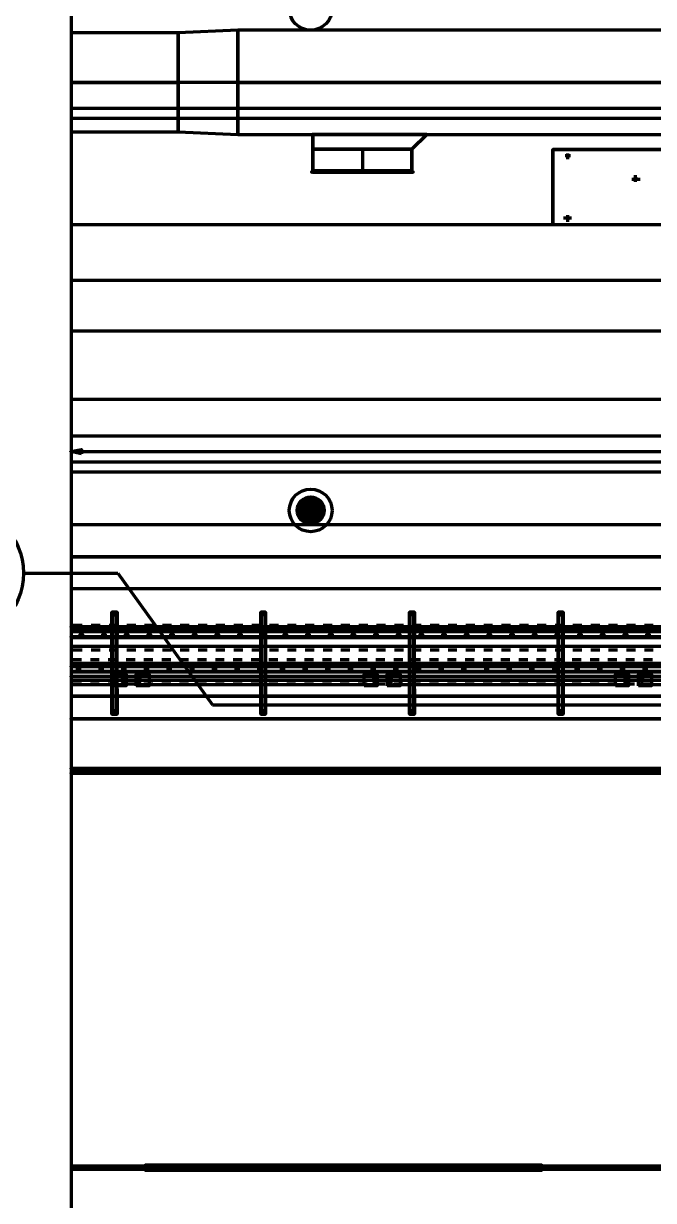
# Model space of a CAD drawing. Extents: x 0 to 1153, y 0 to 816.
# Drawn here: x 110.9 to 152, y 452.3 to 529.1 of the extents above; entities that cross this region are included whole.
import ezdxf

# ---------------------------------------------------------------- set-up
doc = ezdxf.new("R2010")
doc.units = 0
doc.header["$MEASUREMENT"] = 0
for name, color, linetype in [('Arch', 7, 'Continuous'), ('Electrical', 7, 'Continuous'), ('EQUIPMENTS', 7, 'Continuous'), ('Hatch', 7, 'Continuous'), ('HVAC', 7, 'Continuous'), ('PIPE', 7, 'Continuous')]:
    doc.layers.add(name, color=color, linetype=linetype)

msp = doc.modelspace()

# ---------------------------------------------------------------- hatches: boundary and pattern name
at = {"layer": 'Hatch', "linetype": 'Continuous', "lineweight": 211}
msp.add_hatch(color=251, dxfattribs=at).paths.add_polyline_path([(114.66, 501.258), (114.66, 501.142), (113.961, 501.142)], flags=0)
at = {"layer": 'Hatch', "linetype": 'Continuous', "lineweight": 0}
for points in [[(113.961, 501.142), (113.961, 501.11), (114.66, 500.994), (114.66, 501.11)], [(113.961, 501.142), (114.66, 501.142), (114.66, 501.11)]]:
    msp.add_hatch(color=251, dxfattribs=at).paths.add_polyline_path(points, flags=0)

# ---------------------------------------------------------------- linework, layer by layer
at = {"layer": 'Arch', "color": 11, "linetype": 'Continuous', "lineweight": 211}
for p, q in [((116.925, 454.3), (116.734, 454.501)), ((121.042, 454.3), (120.851, 454.501)), ((125.158, 454.3), (124.968, 454.501)), ((133.392, 454.3), (133.191, 454.501)), ((137.509, 454.3), (137.308, 454.501)), ((141.626, 454.3), (141.425, 454.501)), ((145.732, 454.3), (145.542, 454.501)), ((149.849, 454.3), (149.659, 454.501))]:
    msp.add_line(p, q, dxfattribs=at)
at = {"layer": 'Arch', "color": 1, "linetype": 'Continuous', "lineweight": 211}
msp.add_lwpolyline([(917.109, 363.94), (917.109, 714.269), (113.972, 714.269), (113.972, 363.94)], close=True, dxfattribs=at)
at = {"layer": 'Arch', "color": 11, "linetype": 'Continuous', "lineweight": 211}
for points in [[(113.961, 576.972), (487.701, 576.972), (487.701, 638.81), (487.892, 638.81), (683.154, 638.81), (683.154, 638.609), (683.154, 383.254), (870.49, 383.254), (870.49, 383.053), (683.154, 383.053), (682.964, 383.064), (487.892, 383.064), (487.701, 383.064), (487.701, 454.3), (113.961, 454.3)], [(113.961, 576.781), (487.701, 576.781), (487.701, 454.501), (113.961, 454.501)], [(110.871, 493.194), (117.03, 493.194), (123.19, 484.6), (917.988, 484.6)], [(113.961, 485.182), (496.327, 485.182), (113.961, 485.182)], [(123.814, 454.311), (123.814, 454.544), (123.814, 454.311), (119.126, 454.311), (119.126, 454.258), (144.346, 454.258), (144.346, 454.544), (144.346, 454.268), (139.658, 454.311), (139.658, 454.544), (139.658, 454.311), (139.658, 454.544), (139.658, 454.311), (144.346, 454.268), (144.346, 454.544), (144.346, 454.268), (144.346, 454.544), (144.346, 454.268), (139.658, 454.311), (139.658, 454.544), (139.658, 454.311), (139.658, 454.544), (139.658, 454.311), (144.346, 454.268), (144.346, 454.544), (144.346, 454.268), (144.346, 454.544), (144.346, 454.268), (139.658, 454.311), (139.658, 454.544), (139.658, 454.311), (139.658, 454.544), (139.658, 454.311), (144.346, 454.268), (144.346, 454.544), (144.346, 454.268), (144.346, 454.544), (144.346, 454.268), (139.658, 454.311), (139.658, 454.544), (139.658, 454.311), (139.658, 454.544), (139.658, 454.311), (144.346, 454.268), (144.346, 454.544), (144.346, 454.268), (144.346, 454.544), (144.346, 454.268), (139.658, 454.311), (139.658, 454.544), (139.658, 454.311), (139.658, 454.544), (139.658, 454.311), (144.346, 454.268), (144.346, 454.544), (144.346, 454.268), (144.346, 454.544), (144.346, 454.268), (139.658, 454.311), (139.658, 454.544), (139.658, 454.311), (139.658, 454.544), (139.658, 454.311), (144.346, 454.268), (144.346, 454.544), (144.346, 454.268), (144.346, 454.544), (144.346, 454.268), (139.658, 454.311), (139.658, 454.544), (139.658, 454.311), (139.658, 454.544), (139.658, 454.311), (144.346, 454.268), (144.346, 454.544), (144.346, 454.268), (144.346, 454.544), (144.346, 454.268), (139.658, 454.311), (139.658, 454.544), (139.658, 454.311), (139.658, 454.544), (139.658, 454.311), (144.346, 454.268), (144.346, 454.544), (144.346, 454.268), (144.346, 454.544), (144.346, 454.268), (139.658, 454.311), (139.658, 454.544), (139.658, 454.311), (139.658, 454.544), (139.658, 454.311), (144.346, 454.268), (144.346, 454.544), (144.346, 454.268), (144.346, 454.544), (144.346, 454.268), (139.658, 454.311), (139.658, 454.544), (139.658, 454.311), (139.658, 454.544), (139.658, 454.311), (144.346, 454.268), (144.346, 454.544), (144.346, 454.268), (144.346, 454.544), (144.346, 454.268), (139.658, 454.311), (139.658, 454.544), (139.658, 454.311), (139.658, 454.544), (139.658, 454.311), (144.346, 454.268), (144.346, 454.544), (144.346, 454.268), (144.346, 454.544), (144.346, 454.268), (139.658, 454.311), (139.658, 454.544), (139.658, 454.311), (139.658, 454.544), (139.658, 454.311), (144.346, 454.268), (144.346, 454.544), (144.346, 454.268), (144.346, 454.544), (144.346, 454.268), (139.658, 454.311), (139.658, 454.544), (139.658, 454.311), (139.658, 454.544), (139.658, 454.311), (144.346, 454.268), (144.346, 454.544), (144.346, 454.268), (144.346, 454.544), (144.346, 454.268), (139.658, 454.311), (139.658, 454.544), (139.658, 454.311), (139.658, 454.544), (139.658, 454.311), (144.346, 454.268), (144.346, 454.544), (144.346, 454.268), (144.346, 454.544), (144.346, 454.268), (139.658, 454.311), (139.658, 454.544), (139.658, 454.311), (139.658, 454.544), (139.658, 454.311), (144.346, 454.268), (144.346, 454.544), (144.346, 454.268), (144.346, 454.544), (144.346, 454.268), (139.658, 454.311), (139.658, 454.544), (139.658, 454.311), (139.658, 454.544), (139.658, 454.311), (144.346, 454.268), (144.346, 454.544), (144.346, 454.268), (144.346, 454.544), (144.346, 454.268), (139.658, 454.311), (139.658, 454.544), (139.658, 454.311), (139.658, 454.544), (139.658, 454.311), (144.346, 454.268), (144.346, 454.544), (144.346, 454.268), (139.658, 454.268), (144.346, 454.268), (139.658, 454.268), (144.346, 454.268), (139.658, 454.268), (144.346, 454.268), (139.658, 454.268), (144.346, 454.268), (139.658, 454.268), (144.346, 454.268), (139.658, 454.268), (144.346, 454.268), (139.658, 454.268), (144.346, 454.268), (139.658, 454.268), (144.346, 454.268), (139.658, 454.268), (144.346, 454.268), (139.658, 454.268), (144.346, 454.268), (139.658, 454.268), (144.346, 454.268), (139.658, 454.268), (144.346, 454.268), (139.658, 454.268), (144.346, 454.268), (139.658, 454.268), (144.346, 454.268), (139.658, 454.268), (144.346, 454.268), (139.658, 454.268), (144.346, 454.268), (139.658, 454.268), (144.346, 454.268), (144.346, 454.544), (139.658, 454.544), (144.346, 454.544), (139.658, 454.544), (144.346, 454.544), (139.658, 454.544), (144.346, 454.544), (139.658, 454.544), (144.346, 454.544), (139.658, 454.544), (144.346, 454.544), (139.658, 454.544), (144.346, 454.544), (139.658, 454.544), (144.346, 454.544), (139.658, 454.544), (144.346, 454.544), (139.658, 454.544), (144.346, 454.544), (139.658, 454.544), (144.346, 454.544), (139.658, 454.544), (144.346, 454.544), (139.658, 454.544), (144.346, 454.544), (139.658, 454.544), (144.346, 454.544), (139.658, 454.544), (144.346, 454.544), (139.658, 454.544), (144.346, 454.544), (139.658, 454.544), (144.346, 454.544), (139.658, 454.544), (144.346, 454.575), (119.126, 454.544), (119.126, 454.311), (119.126, 454.544), (119.126, 454.311), (123.814, 454.311), (123.814, 454.544), (123.814, 454.311), (123.814, 454.544), (123.814, 454.311), (119.126, 454.311), (119.126, 454.544), (119.126, 454.311), (119.126, 454.544), (119.126, 454.311), (123.814, 454.311), (123.814, 454.544), (123.814, 454.311), (123.814, 454.544), (123.814, 454.311), (119.126, 454.311), (119.126, 454.544), (119.126, 454.311), (119.126, 454.544), (119.126, 454.311), (123.814, 454.311), (123.814, 454.544), (123.814, 454.311), (123.814, 454.544), (123.814, 454.311), (119.126, 454.311), (119.126, 454.544), (119.126, 454.311), (119.126, 454.544), (119.126, 454.311), (123.814, 454.311), (123.814, 454.544), (123.814, 454.311), (123.814, 454.544), (123.814, 454.311), (119.126, 454.311), (119.126, 454.544), (119.126, 454.311), (119.126, 454.544), (119.126, 454.311), (123.814, 454.311), (123.814, 454.544), (123.814, 454.311), (123.814, 454.544), (123.814, 454.311), (119.126, 454.311), (119.126, 454.544), (119.126, 454.311), (119.126, 454.544), (119.126, 454.311), (123.814, 454.311), (123.814, 454.544), (123.814, 454.311), (123.814, 454.544), (123.814, 454.311), (119.126, 454.311), (119.126, 454.544), (119.126, 454.311), (119.126, 454.544), (119.126, 454.311), (123.814, 454.311), (123.814, 454.544), (123.814, 454.311), (123.814, 454.544), (123.814, 454.311), (119.126, 454.311), (119.126, 454.544), (119.126, 454.311), (119.126, 454.544), (119.126, 454.311), (123.814, 454.311), (123.814, 454.544), (123.814, 454.311), (123.814, 454.544), (123.814, 454.311), (119.126, 454.311), (119.126, 454.544), (119.126, 454.311), (119.126, 454.544), (119.126, 454.311), (123.814, 454.311), (123.814, 454.544), (123.814, 454.311), (123.814, 454.544), (123.814, 454.311), (119.126, 454.311), (119.126, 454.544), (119.126, 454.311), (119.126, 454.544), (119.126, 454.311), (123.814, 454.311), (123.814, 454.544), (123.814, 454.311), (123.814, 454.544), (123.814, 454.311), (119.126, 454.311), (119.126, 454.544), (119.126, 454.311), (119.126, 454.544), (119.126, 454.311), (123.814, 454.311), (123.814, 454.544), (123.814, 454.311), (123.814, 454.544), (123.814, 454.311), (119.126, 454.311), (119.126, 454.544), (119.126, 454.311), (119.126, 454.544), (119.126, 454.311), (123.814, 454.311), (123.814, 454.544), (123.814, 454.311), (123.814, 454.544), (123.814, 454.311), (119.126, 454.311), (119.126, 454.544), (119.126, 454.311), (119.126, 454.544), (119.126, 454.311), (123.814, 454.311), (123.814, 454.544), (123.814, 454.311), (123.814, 454.544), (123.814, 454.311), (119.126, 454.311), (119.126, 454.544), (119.126, 454.311), (119.126, 454.544), (119.126, 454.311), (123.814, 454.311), (123.814, 454.544), (123.814, 454.311), (123.814, 454.544), (123.814, 454.311), (119.126, 454.311), (119.126, 454.544), (119.126, 454.311), (119.126, 454.544), (119.126, 454.311), (123.814, 454.311), (123.814, 454.544), (123.814, 454.311), (123.814, 454.544), (123.814, 454.311), (119.126, 454.311), (119.126, 454.544), (119.126, 454.311), (119.126, 454.544), (119.126, 454.311), (123.814, 454.311), (123.814, 454.544), (123.814, 454.311), (123.814, 454.544), (123.814, 454.311), (119.126, 454.311), (119.126, 454.544), (119.126, 454.311), (119.126, 454.544), (119.126, 454.258), (119.126, 454.544), (119.126, 454.311), (123.814, 454.311), (123.814, 454.544), (119.126, 454.544), (123.814, 454.544), (119.126, 454.544), (123.814, 454.544), (119.126, 454.544), (123.814, 454.544), (119.126, 454.544), (123.814, 454.544), (119.126, 454.544), (123.814, 454.544), (119.126, 454.544), (123.814, 454.544), (119.126, 454.544), (123.814, 454.544), (119.126, 454.544), (123.814, 454.544), (119.126, 454.544), (123.814, 454.544), (119.126, 454.544), (123.814, 454.544), (119.126, 454.544), (123.814, 454.544), (119.126, 454.544), (123.814, 454.544), (119.126, 454.544), (123.814, 454.544), (119.126, 454.544), (123.814, 454.544), (119.126, 454.544), (123.814, 454.544), (119.126, 454.544), (123.814, 454.544), (119.126, 454.544), (123.814, 454.544), (123.814, 454.311), (119.126, 454.268), (123.814, 454.311), (119.126, 454.268), (123.814, 454.311), (119.126, 454.268), (123.814, 454.311), (119.126, 454.268), (123.814, 454.311), (119.126, 454.268), (123.814, 454.311), (119.126, 454.268), (123.814, 454.311), (119.126, 454.268), (123.814, 454.311), (119.126, 454.268), (123.814, 454.311), (119.126, 454.268), (123.814, 454.311), (119.126, 454.268), (123.814, 454.311), (119.126, 454.268), (123.814, 454.311), (119.126, 454.268), (123.814, 454.311), (119.126, 454.268), (123.814, 454.311), (119.126, 454.268), (123.814, 454.311), (119.126, 454.268), (123.814, 454.311), (119.126, 454.268), (123.814, 454.311), (119.126, 454.268), (123.814, 454.311), (124.132, 454.258), (124.132, 454.575), (123.814, 454.544), (123.814, 454.258), (123.814, 454.544), (124.132, 454.575), (124.132, 454.258), (123.814, 454.258)], [(129.064, 454.544), (124.132, 454.544), (124.132, 454.29), (124.132, 454.544), (129.064, 454.544), (129.064, 454.29), (124.132, 454.29), (129.064, 454.258), (129.392, 454.258), (129.392, 454.575), (129.064, 454.544), (129.064, 454.258), (129.064, 454.544), (129.392, 454.575), (129.392, 454.258)], [(129.392, 454.311), (134.08, 454.268), (134.08, 454.544), (129.392, 454.544), (129.392, 454.311), (129.392, 454.544), (129.392, 454.311), (134.08, 454.268), (134.08, 454.544), (134.08, 454.268), (134.08, 454.544), (129.392, 454.544), (129.392, 454.311), (134.08, 454.268), (134.08, 454.544), (129.392, 454.544), (129.392, 454.311), (129.392, 454.544), (129.392, 454.311), (134.08, 454.268), (134.08, 454.544), (134.08, 454.268), (134.08, 454.544), (129.392, 454.544), (129.392, 454.311), (134.08, 454.268), (134.08, 454.544), (129.392, 454.544), (129.392, 454.311), (129.392, 454.544), (129.392, 454.311), (134.08, 454.268), (134.08, 454.544), (134.08, 454.268), (134.08, 454.544), (129.392, 454.544), (129.392, 454.311), (134.08, 454.268), (134.08, 454.544), (129.392, 454.544), (129.392, 454.311), (129.392, 454.544), (129.392, 454.311), (134.08, 454.268), (134.08, 454.544), (134.08, 454.268), (134.08, 454.544), (129.392, 454.544), (129.392, 454.311), (134.08, 454.268), (134.08, 454.544), (129.392, 454.544), (129.392, 454.311), (129.392, 454.544), (129.392, 454.311), (134.08, 454.268), (134.08, 454.544), (134.08, 454.268), (134.08, 454.544), (129.392, 454.544), (129.392, 454.311), (134.08, 454.268), (134.08, 454.544), (129.392, 454.544), (129.392, 454.311), (129.392, 454.544), (129.392, 454.311), (134.08, 454.268), (134.08, 454.544), (134.08, 454.268), (134.08, 454.544), (129.392, 454.544), (129.392, 454.311), (134.08, 454.268), (134.08, 454.544), (129.392, 454.544), (129.392, 454.311), (129.392, 454.544), (129.392, 454.311), (134.08, 454.268), (134.08, 454.544), (134.08, 454.268), (134.08, 454.544), (129.392, 454.544), (129.392, 454.311), (134.08, 454.268), (134.08, 454.544), (129.392, 454.544), (129.392, 454.311), (129.392, 454.544), (129.392, 454.311), (134.08, 454.268), (134.08, 454.544), (134.08, 454.268), (134.08, 454.544), (129.392, 454.544), (129.392, 454.311), (134.08, 454.268), (134.08, 454.544), (129.392, 454.544), (129.392, 454.311), (129.392, 454.544), (129.392, 454.311), (134.08, 454.268), (134.08, 454.544), (134.08, 454.268), (134.08, 454.544), (129.392, 454.544), (129.392, 454.311), (134.08, 454.268), (134.08, 454.544), (129.392, 454.544), (129.392, 454.311), (129.392, 454.544), (129.392, 454.311), (134.08, 454.268), (134.08, 454.544), (134.08, 454.268), (134.08, 454.544), (129.392, 454.544), (129.392, 454.311), (134.08, 454.268), (134.08, 454.544), (129.392, 454.544), (129.392, 454.311), (129.392, 454.544), (129.392, 454.311), (134.08, 454.268), (134.08, 454.544), (134.08, 454.268), (134.08, 454.544), (129.392, 454.544), (129.392, 454.311), (134.08, 454.268), (134.08, 454.544), (129.392, 454.544), (129.392, 454.311), (129.392, 454.544), (129.392, 454.311), (134.08, 454.268), (134.08, 454.544), (134.08, 454.268), (134.08, 454.544), (129.392, 454.544), (129.392, 454.311), (134.08, 454.268), (134.08, 454.544), (129.392, 454.544), (129.392, 454.311), (129.392, 454.544), (129.392, 454.311), (134.08, 454.268), (134.08, 454.544), (134.08, 454.268), (134.08, 454.544), (129.392, 454.544), (129.392, 454.311), (134.08, 454.268), (134.08, 454.544), (129.392, 454.544), (129.392, 454.311), (129.392, 454.544), (129.392, 454.311), (134.08, 454.268), (134.08, 454.544), (134.08, 454.268), (134.08, 454.544), (129.392, 454.544), (129.392, 454.311), (134.08, 454.268), (134.08, 454.544), (129.392, 454.544), (129.392, 454.311), (129.392, 454.544), (129.392, 454.311), (134.08, 454.268), (134.08, 454.544), (134.08, 454.268), (134.08, 454.544), (129.392, 454.544), (129.392, 454.311), (134.08, 454.268), (134.08, 454.544), (129.392, 454.544), (129.392, 454.311), (129.392, 454.544), (129.392, 454.311), (134.08, 454.268), (134.08, 454.544), (134.08, 454.268), (134.08, 454.544), (129.392, 454.544), (129.392, 454.311), (134.08, 454.268), (134.08, 454.544), (129.392, 454.544), (129.392, 454.311), (129.392, 454.544), (129.392, 454.311), (134.08, 454.268), (134.08, 454.544), (129.392, 454.544), (129.392, 454.311), (134.08, 454.268), (129.392, 454.311), (134.08, 454.268), (129.392, 454.311), (134.08, 454.268), (129.392, 454.311), (134.08, 454.268), (129.392, 454.311), (134.08, 454.268), (129.392, 454.311), (134.08, 454.268), (129.392, 454.311), (134.08, 454.268), (129.392, 454.311), (134.08, 454.268), (129.392, 454.311), (134.08, 454.268), (129.392, 454.311), (134.08, 454.268), (129.392, 454.311), (134.08, 454.268), (129.392, 454.311), (134.08, 454.268), (129.392, 454.311), (134.08, 454.268), (129.392, 454.311), (134.08, 454.268), (129.392, 454.311), (134.08, 454.268), (129.392, 454.311), (134.08, 454.268), (129.392, 454.311), (134.08, 454.268), (129.392, 454.258), (129.064, 454.29), (129.085, 454.501), (129.275, 454.3)]]:
    msp.add_lwpolyline(points, dxfattribs=at)
msp.add_lwpolyline([(113.961, 485.934), (117.144, 485.934, 0.273629), (117.375, 486.061, 0.273661), (117.375, 486.325, 0.273526), (117.144, 486.453), (113.961, 486.452)], format="xyb", dxfattribs=at)
for points in [[(116.713, 485.838), (116.713, 486.6), (117.57, 486.6), (117.57, 485.838)], [(118.216, 485.838), (118.216, 486.6), (119.062, 486.6), (119.062, 485.838)], [(133.096, 485.838), (133.096, 486.6), (133.943, 486.6), (133.943, 485.838)], [(134.588, 485.838), (134.588, 486.6), (135.445, 486.6), (135.445, 485.838)], [(149.479, 485.838), (149.479, 486.6), (150.326, 486.6), (150.326, 485.838)], [(150.971, 485.838), (150.971, 486.6), (151.828, 486.6), (151.828, 485.838)], [(494.845, 483.701), (494.845, 427.429), (494.845, 483.701), (496.327, 483.701), (113.961, 483.701)], [(144.674, 454.258), (118.798, 454.258), (144.674, 454.258), (144.674, 454.575), (118.798, 454.575), (118.798, 454.258), (118.798, 454.575), (144.674, 454.575)], [(144.346, 454.258), (144.346, 454.575), (119.126, 454.575), (119.126, 454.258)], [(134.398, 454.258), (134.08, 454.258), (134.08, 454.258), (134.08, 454.575), (134.398, 454.575), (134.398, 454.258), (134.398, 454.258), (134.08, 454.258), (134.08, 454.544), (134.08, 454.268), (134.08, 454.268), (134.08, 454.575), (134.398, 454.575), (134.398, 454.29), (139.33, 454.29), (139.33, 454.544), (139.33, 454.29), (134.398, 454.29), (134.398, 454.544), (139.33, 454.575), (139.33, 454.258), (139.658, 454.258), (139.658, 454.258), (139.658, 454.575), (139.658, 454.575), (139.33, 454.575), (139.33, 454.258), (139.658, 454.258), (139.658, 454.575), (139.33, 454.544), (134.398, 454.544)], [(144.674, 454.501), (144.674, 454.3), (118.798, 454.3), (118.798, 454.501)], [(123.814, 454.491), (119.126, 454.491), (123.814, 454.491), (119.126, 454.491), (123.814, 454.491), (119.126, 454.491), (123.814, 454.491), (119.126, 454.491), (123.814, 454.491), (119.126, 454.491), (123.814, 454.491), (119.126, 454.491), (123.814, 454.491), (119.126, 454.491), (123.814, 454.491), (119.126, 454.491), (123.814, 454.491), (119.126, 454.491), (123.814, 454.491), (119.126, 454.491), (123.814, 454.491), (119.126, 454.491), (123.814, 454.491), (119.126, 454.491), (123.814, 454.491), (119.126, 454.491), (123.814, 454.491), (119.126, 454.491), (123.814, 454.491), (119.126, 454.491), (123.814, 454.491), (119.126, 454.491), (123.814, 454.491), (119.126, 454.491)], [(124.301, 454.374), (128.905, 454.374), (124.301, 454.374), (124.301, 454.459), (128.905, 454.459), (128.905, 454.374), (128.905, 454.459), (124.301, 454.459), (124.301, 454.374), (128.905, 454.374), (128.905, 454.374), (124.301, 454.374), (124.301, 454.459), (128.905, 454.459), (128.905, 454.459), (128.905, 454.374), (128.905, 454.459), (124.301, 454.459)], [(124.396, 454.459), (128.81, 454.459), (124.396, 454.459), (124.396, 454.544), (128.81, 454.544), (128.81, 454.459), (128.81, 454.544), (124.396, 454.544)], [(124.396, 454.29), (128.81, 454.29), (124.396, 454.29), (124.396, 454.374), (128.81, 454.374), (128.81, 454.29), (128.81, 454.374), (124.396, 454.374)], [(134.08, 454.491), (129.392, 454.491), (134.08, 454.491), (129.392, 454.491), (134.08, 454.491), (129.392, 454.491), (134.08, 454.491), (129.392, 454.491), (134.08, 454.491), (129.392, 454.491), (134.08, 454.491), (129.392, 454.491), (134.08, 454.491), (129.392, 454.491), (134.08, 454.491), (129.392, 454.491), (134.08, 454.491), (129.392, 454.491), (134.08, 454.491), (129.392, 454.491), (134.08, 454.491), (129.392, 454.491), (134.08, 454.491), (129.392, 454.491), (134.08, 454.491), (129.392, 454.491), (134.08, 454.491), (129.392, 454.491), (134.08, 454.491), (129.392, 454.491), (134.08, 454.491), (129.392, 454.491), (134.08, 454.491), (129.392, 454.491)], [(134.567, 454.374), (139.171, 454.374), (139.171, 454.459), (134.567, 454.459), (134.567, 454.374), (139.171, 454.374), (139.171, 454.459), (134.567, 454.459), (134.567, 454.459), (134.567, 454.374), (134.567, 454.374), (134.567, 454.459), (139.171, 454.459), (139.171, 454.374), (139.171, 454.374), (134.567, 454.374), (134.567, 454.459), (139.171, 454.459), (139.171, 454.374)], [(139.076, 454.544), (134.662, 454.544), (139.076, 454.544), (139.076, 454.459), (134.662, 454.459), (134.662, 454.544), (134.662, 454.459), (139.076, 454.459)], [(134.662, 454.29), (139.076, 454.29), (139.076, 454.374), (134.662, 454.374), (134.662, 454.29), (134.662, 454.374), (139.076, 454.374), (139.076, 454.29)], [(144.346, 454.491), (139.658, 454.491), (144.346, 454.491), (139.658, 454.491), (144.346, 454.491), (139.658, 454.491), (144.346, 454.491), (139.658, 454.491), (144.346, 454.491), (139.658, 454.491), (144.346, 454.491), (139.658, 454.491), (144.346, 454.491), (139.658, 454.491), (144.346, 454.491), (139.658, 454.491), (144.346, 454.491), (139.658, 454.491), (144.346, 454.491), (139.658, 454.491), (144.346, 454.491), (139.658, 454.491), (144.346, 454.491), (139.658, 454.491), (144.346, 454.491), (139.658, 454.491), (144.346, 454.491), (139.658, 454.491), (144.346, 454.491), (139.658, 454.491), (144.346, 454.491), (139.658, 454.491), (144.346, 454.491), (139.658, 454.491)]]:
    msp.add_lwpolyline(points, close=True, dxfattribs=at)
for points in [[(133.758, 486.061, 0.273661), (133.758, 486.325, 0.273512), (133.54, 486.452), (118.653, 486.452, 0.273493), (118.422, 486.325, 0.273545), (118.421, 486.061, 0.273596), (118.65, 485.934), (133.527, 485.933, 0.273616)], [(150.142, 486.061, 0.273602), (150.142, 486.325, 0.273488), (149.923, 486.452), (135.036, 486.452, 0.273494), (134.805, 486.325, 0.273544), (134.804, 486.061, 0.273597), (135.022, 485.934), (149.91, 485.933, 0.273592)], [(166.514, 486.061, 0.273602), (166.513, 486.325, 0.273494), (166.296, 486.452), (151.419, 486.453, 0.273493), (151.187, 486.325, 0.273544), (151.187, 486.061, 0.273596), (151.405, 485.934), (166.282, 485.934, 0.273596)]]:
    msp.add_lwpolyline(points, format="xyb", close=True, dxfattribs=at)
for centre, radius in [((106.505, 493.199), 4.366), ((116.792, 486.532), 0.037), ((117.48, 486.532), 0.037), ((118.285, 486.532), 0.037), ((118.973, 486.532), 0.037), ((133.175, 486.532), 0.037), ((133.863, 486.532), 0.037), ((134.668, 486.532), 0.037), ((135.356, 486.532), 0.037), ((149.558, 486.532), 0.037), ((150.236, 486.532), 0.037), ((151.051, 486.532), 0.037), ((151.739, 486.532), 0.037), ((116.792, 485.918), 0.037), ((117.48, 485.918), 0.037), ((118.285, 485.918), 0.037), ((118.973, 485.918), 0.037), ((133.175, 485.918), 0.037), ((133.863, 485.918), 0.037), ((134.668, 485.918), 0.037), ((135.356, 485.918), 0.037), ((149.558, 485.918), 0.037), ((150.236, 485.918), 0.037), ((151.051, 485.918), 0.037), ((151.739, 485.918), 0.037)]:
    msp.add_circle(centre, radius, dxfattribs=at)
for p in [(123.814, 454.575), (129.392, 454.575), (134.08, 454.575), (139.658, 454.575), (123.814, 454.258), (124.132, 454.258), (124.301, 454.374), (128.905, 454.459), (128.905, 454.374), (129.064, 454.258), (129.392, 454.258), (134.08, 454.258), (134.398, 454.258), (134.567, 454.459), (134.567, 454.374), (139.171, 454.374), (139.33, 454.258), (139.658, 454.258)]:
    msp.add_point(p, dxfattribs=at)
at = {"layer": 'Electrical', "color": 5, "linetype": 'Continuous', "lineweight": 211}
msp.add_line((342.127, 486.78), (113.961, 486.78), dxfattribs=at)
for points in [[(113.961, 487.109), (342.127, 487.109), (342.127, 486.463), (342.127, 487.109), (342.127, 486.463), (113.961, 486.463), (342.127, 486.463), (342.127, 487.109), (113.961, 487.109), (342.127, 487.109)], [(114.374, 486.939), (114.543, 486.939), (114.543, 487.109), (114.374, 487.109), (114.374, 486.939), (114.543, 486.939), (114.543, 487.109), (114.374, 487.109)], [(115.856, 486.939), (116.014, 486.939), (116.014, 487.109), (115.856, 487.109), (115.856, 486.939), (116.014, 486.939), (116.014, 487.109), (115.856, 487.109)], [(117.327, 486.939), (117.496, 486.939), (117.496, 487.109), (117.327, 487.109), (117.327, 486.939), (117.496, 486.939), (117.496, 487.109), (117.327, 487.109)], [(118.808, 486.939), (118.978, 486.939), (118.978, 487.109), (118.808, 487.109), (118.808, 486.939), (118.978, 486.939), (118.978, 487.109), (118.808, 487.109)], [(120.29, 486.939), (120.449, 486.939), (120.449, 487.109), (120.29, 487.109), (120.29, 486.939), (120.449, 486.939), (120.449, 487.109), (120.29, 487.109)], [(121.772, 486.939), (121.931, 486.939), (121.931, 487.109), (121.772, 487.109), (121.772, 486.939), (121.931, 486.939), (121.931, 487.109), (121.772, 487.109)], [(123.243, 486.939), (123.412, 486.939), (123.412, 487.109), (123.243, 487.109), (123.243, 486.939), (123.412, 486.939), (123.412, 487.109), (123.243, 487.109)], [(124.725, 486.939), (124.883, 486.939), (124.883, 487.109), (124.725, 487.109), (124.725, 486.939), (124.883, 486.939), (124.883, 487.109), (124.725, 487.109)], [(126.206, 486.939), (126.365, 486.939), (126.365, 487.109), (126.206, 487.109), (126.206, 486.939), (126.365, 486.939), (126.365, 487.109), (126.206, 487.109)], [(127.677, 486.939), (127.847, 486.939), (127.847, 487.109), (127.677, 487.109), (127.677, 486.939), (127.847, 486.939), (127.847, 487.109), (127.677, 487.109)], [(129.159, 486.939), (129.328, 486.939), (129.328, 487.109), (129.159, 487.109), (129.159, 486.939), (129.328, 486.939), (129.328, 487.109), (129.159, 487.109)], [(130.641, 486.939), (130.799, 486.939), (130.799, 487.109), (130.641, 487.109), (130.641, 486.939), (130.799, 486.939), (130.799, 487.109), (130.641, 487.109)], [(132.112, 486.939), (132.281, 486.939), (132.281, 487.109), (132.112, 487.109), (132.112, 486.939), (132.281, 486.939), (132.281, 487.109), (132.112, 487.109)], [(133.593, 486.939), (133.763, 486.939), (133.763, 487.109), (133.593, 487.109), (133.593, 486.939), (133.763, 486.939), (133.763, 487.109), (133.593, 487.109)], [(135.075, 486.939), (135.234, 486.939), (135.234, 487.109), (135.075, 487.109), (135.075, 486.939), (135.234, 486.939), (135.234, 487.109), (135.075, 487.109)], [(136.546, 486.939), (136.715, 486.939), (136.715, 487.109), (136.546, 487.109), (136.546, 486.939), (136.715, 486.939), (136.715, 487.109), (136.546, 487.109)], [(138.028, 486.939), (138.197, 486.939), (138.197, 487.109), (138.028, 487.109), (138.028, 486.939), (138.197, 486.939), (138.197, 487.109), (138.028, 487.109)], [(139.509, 486.939), (139.668, 486.939), (139.668, 487.109), (139.509, 487.109), (139.509, 486.939), (139.668, 486.939), (139.668, 487.109), (139.509, 487.109)], [(140.991, 486.939), (141.15, 486.939), (141.15, 487.109), (140.991, 487.109), (140.991, 486.939), (141.15, 486.939), (141.15, 487.109), (140.991, 487.109)], [(142.462, 486.939), (142.632, 486.939), (142.632, 487.109), (142.462, 487.109), (142.462, 486.939), (142.632, 486.939), (142.632, 487.109), (142.462, 487.109)], [(143.944, 486.939), (144.103, 486.939), (144.103, 487.109), (143.944, 487.109), (143.944, 486.939), (144.103, 486.939), (144.103, 487.109), (143.944, 487.109)], [(145.426, 486.939), (145.584, 486.939), (145.584, 487.109), (145.426, 487.109), (145.426, 486.939), (145.584, 486.939), (145.584, 487.109), (145.426, 487.109)], [(146.897, 486.939), (147.066, 486.939), (147.066, 487.109), (146.897, 487.109), (146.897, 486.939), (147.066, 486.939), (147.066, 487.109), (146.897, 487.109)], [(148.378, 486.939), (148.548, 486.939), (148.548, 487.109), (148.378, 487.109), (148.378, 486.939), (148.548, 486.939), (148.548, 487.109), (148.378, 487.109)], [(149.86, 486.939), (150.019, 486.939), (150.019, 487.109), (149.86, 487.109), (149.86, 486.939), (150.019, 486.939), (150.019, 487.109), (149.86, 487.109)], [(151.331, 486.939), (151.5, 486.939), (151.5, 487.109), (151.331, 487.109), (151.331, 486.939), (151.5, 486.939), (151.5, 487.109), (151.331, 487.109)]]:
    msp.add_lwpolyline(points, close=True, dxfattribs=at)
msp.add_lwpolyline([(342.127, 486.463), (113.961, 486.463), (342.127, 486.463)], dxfattribs=at)
at = {"layer": 'EQUIPMENTS', "color": 251, "linetype": 'Continuous', "lineweight": 211}
for p, q in [((113.961, 509.016), (613.981, 509.016)), ((632.852, 500.443), (113.961, 500.443)), ((632.852, 499.798), (113.961, 499.798))]:
    msp.add_line(p, q, dxfattribs=at)
for points in [[(113.961, 523.526), (486.188, 523.526), (486.505, 520.943), (632.852, 520.943)], [(113.961, 522.88), (486.188, 522.88), (486.505, 520.298), (632.852, 520.298)]]:
    msp.add_lwpolyline(points, dxfattribs=at)
at = {"layer": 'Hatch', "color": 251, "linetype": 'Continuous', "lineweight": 211}
for p, q in [((146.367, 520.203), (146.367, 520.584)), ((146.537, 520.414), (146.188, 520.414)), ((150.791, 518.732), (150.791, 519.165)), ((150.537, 518.911), (151.088, 518.911)), ((146.6, 516.35), (146.082, 516.35)), ((146.367, 516.128), (146.367, 516.551)), ((476.567, 515.916), (113.961, 515.916)), ((113.961, 501.11), (113.961, 501.142)), ((203.729, 501.121), (114.66, 501.121))]:
    msp.add_line(p, q, dxfattribs=at)
at = {"layer": 'Hatch', "color": 251, "linetype": 'Continuous', "lineweight": 0}
msp.add_line((114.66, 501.142), (114.66, 501.11), dxfattribs=at)
at = {"layer": 'Hatch', "color": 5, "linetype": 'Continuous', "lineweight": 211}
for p, q in [((128.81, 497.671), (130.397, 497.671)), ((128.884, 497.808), (130.323, 497.808)), ((129, 497.935), (130.207, 497.935)), ((129.17, 498.062), (130.027, 498.062)), ((128.714, 497.29), (130.492, 497.29)), ((128.725, 497.417), (130.482, 497.417)), ((128.725, 497.152), (130.482, 497.152)), ((128.757, 497.544), (130.45, 497.544)), ((128.757, 497.025), (130.45, 497.025)), ((128.81, 496.898), (130.397, 496.898)), ((128.884, 496.771), (130.323, 496.771)), ((129, 496.644), (130.207, 496.644)), ((129.17, 496.507), (130.027, 496.507)), ((231.436, 489.373), (113.961, 489.373)), ((113.961, 480.303), (485.659, 480.303))]:
    msp.add_line(p, q, dxfattribs=at)
at = {"layer": 'Hatch', "color": 3, "linetype": 'Continuous', "lineweight": 211}
for p, q in [((116.935, 483.997), (116.914, 483.997)), ((126.64, 483.997), (126.608, 483.997)), ((136.334, 483.997), (136.313, 483.997)), ((146.039, 483.997), (146.018, 483.997))]:
    msp.add_line(p, q, dxfattribs=at)
at = {"layer": 'Hatch', "color": 251, "linetype": 'Continuous', "lineweight": 211}
for points in [[(145.394, 520.848), (145.394, 515.916), (145.394, 520.848), (172.995, 520.848), (172.995, 515.916), (172.995, 520.848), (145.394, 520.848), (172.995, 520.848), (172.995, 515.916), (172.995, 520.848), (145.394, 520.848), (145.394, 515.916), (145.394, 520.848), (145.394, 515.916)], [(476.567, 502.126), (476.567, 515.916), (476.567, 502.126), (476.567, 515.916), (476.567, 502.126), (476.567, 515.916), (476.567, 502.126), (113.961, 502.126)], [(113.961, 512.318), (490.294, 512.318), (503.216, 512.318)], [(113.961, 504.56), (490.294, 504.56), (503.216, 504.56)]]:
    msp.add_lwpolyline(points, dxfattribs=at)
at = {"layer": 'Hatch', "color": 251, "linetype": 'Continuous', "lineweight": 0}
for points in [[(114.66, 501.258), (114.66, 501.11), (114.66, 500.994), (113.961, 501.142), (114.66, 501.11), (113.961, 501.142)], [(113.961, 501.142), (114.66, 501.11), (113.961, 501.11), (114.66, 501.142)]]:
    msp.add_lwpolyline(points, close=True, dxfattribs=at)
at = {"layer": 'Hatch', "color": 251, "linetype": 'Continuous', "lineweight": 211}
msp.add_lwpolyline([(114.66, 500.994), (113.961, 501.142), (114.66, 501.258)], close=True, dxfattribs=at)
at = {"layer": 'Hatch', "color": 5, "linetype": 'Continuous', "lineweight": 211}
msp.add_lwpolyline([(129.598, 497.48), (129.657, 497.471), (129.708, 497.444), (129.756, 497.393), (129.778, 497.339), (129.783, 497.31), (129.756, 497.393), (129.708, 497.444), (129.657, 497.471), (129.598, 497.48), (129.657, 497.471), (129.708, 497.444), (129.756, 497.393), (129.778, 497.339), (129.783, 497.31), (129.756, 497.393), (129.708, 497.444), (129.657, 497.471), (129.598, 497.48), (129.657, 497.471), (129.708, 497.444), (129.756, 497.393), (129.778, 497.339), (129.783, 497.31), (129.756, 497.393), (129.708, 497.444), (129.657, 497.471), (129.598, 497.48), (129.657, 497.471), (129.708, 497.444), (129.756, 497.393), (129.778, 497.339), (129.783, 497.31), (129.756, 497.393), (129.708, 497.444), (129.657, 497.471), (129.598, 497.48), (129.657, 497.471), (129.708, 497.444), (129.756, 497.393), (129.778, 497.339), (129.783, 497.31), (129.756, 497.393), (129.708, 497.444), (129.657, 497.471), (129.598, 497.48), (129.657, 497.471), (129.708, 497.444), (129.756, 497.393), (129.778, 497.339), (129.783, 497.31), (129.756, 497.393), (129.708, 497.444), (129.657, 497.471), (129.598, 497.48), (129.657, 497.471), (129.708, 497.444), (129.756, 497.393), (129.778, 497.339), (129.783, 497.31), (129.756, 497.393), (129.708, 497.444), (129.657, 497.471), (129.598, 497.48), (129.657, 497.471), (129.708, 497.444), (129.756, 497.393), (129.778, 497.339), (129.783, 497.31), (129.756, 497.393), (129.708, 497.444), (129.657, 497.471), (129.598, 497.459, 0.41413), (129.435, 497.282), (129.447, 497.231), (129.491, 497.17), (129.546, 497.139), (129.598, 497.131, 0.414191), (129.763, 497.295, -0.414191), (129.598, 497.109, 0.414245), (129.762, 497.295, 0.414107), (129.598, 497.459, 0.41413), (129.413, 497.295, 0.414233), (129.598, 497.109, 0.414245), (129.762, 497.295, 0.414107), (129.598, 497.48, 0.41424), (129.413, 497.295, -0.41424), (129.598, 497.459, 0.41413), (129.413, 497.295, 0.414233), (129.598, 497.131, 0.414191), (129.763, 497.295, -0.414191), (129.598, 497.109, 0.414245), (129.762, 497.295, 0.414107), (129.598, 497.459, 0.41413), (129.413, 497.295, 0.414233), (129.598, 497.109, 0.414245), (129.762, 497.295, 0.414107), (129.598, 497.48, 0.41424), (129.413, 497.295, -0.41424), (129.598, 497.459, 0.41413), (129.413, 497.295, 0.414233), (129.598, 497.131, 0.414191), (129.763, 497.295, -0.414191), (129.598, 497.109, 0.414245), (129.762, 497.295, 0.414107), (129.598, 497.459, 0.41413), (129.413, 497.295, 0.414233), (129.598, 497.109, 0.414245), (129.762, 497.295, 0.414107), (129.598, 497.48, 0.41424), (129.413, 497.295, -0.41424), (129.598, 497.459, 0.41413), (129.413, 497.295, 0.414233), (129.598, 497.131, 0.414191), (129.763, 497.295, -0.414191), (129.598, 497.109, 0.414245), (129.762, 497.295, 0.414107), (129.598, 497.459, 0.41413), (129.413, 497.295, 0.414233), (129.598, 497.109, 0.414245), (129.762, 497.295, 0.414107), (129.598, 497.48, 0.41424), (129.413, 497.295, -0.41424), (129.598, 497.459, 0.41413), (129.413, 497.295, 0.414233), (129.598, 497.131, 0.414191), (129.762, 497.295, 0.414107)], format="xyb", close=True, dxfattribs=at)
for points in [[(129.598, 497.131), (129.546, 497.139), (129.491, 497.17), (129.439, 497.256), (129.491, 497.17), (129.546, 497.139), (129.598, 497.131), (129.546, 497.139), (129.491, 497.17), (129.439, 497.256), (129.491, 497.17), (129.546, 497.139), (129.598, 497.131), (129.546, 497.139), (129.491, 497.17), (129.439, 497.256), (129.491, 497.17), (129.546, 497.139), (129.598, 497.131), (129.546, 497.139), (129.491, 497.17), (129.439, 497.256), (129.491, 497.17), (129.546, 497.139), (129.598, 497.131), (129.546, 497.139), (129.491, 497.17), (129.439, 497.256), (129.491, 497.17), (129.546, 497.139), (129.598, 497.131), (129.546, 497.139), (129.491, 497.17), (129.439, 497.256), (129.491, 497.17), (129.546, 497.139), (129.598, 497.131), (129.546, 497.139), (129.491, 497.17), (129.439, 497.256), (129.491, 497.17), (129.546, 497.139), (129.598, 497.131), (129.546, 497.139), (129.491, 497.17), (129.439, 497.256), (129.491, 497.17), (129.546, 497.139), (129.598, 497.131), (129.546, 497.139), (129.491, 497.17), (129.439, 497.256), (129.439, 497.256), (129.435, 497.282)], [(129.603, 497.279), (129.54, 497.268), (129.603, 497.279), (129.581, 497.328), (129.603, 497.279), (129.54, 497.268), (129.603, 497.279), (129.603, 497.279)], [(231.436, 489.691), (113.961, 489.691), (231.436, 489.691)]]:
    msp.add_lwpolyline(points, dxfattribs=at)
at = {"layer": 'Hatch', "color": 3, "linetype": 'Continuous', "lineweight": 211}
for points in [[(116.935, 490.664), (116.639, 490.664), (116.935, 490.664), (116.692, 490.664), (116.639, 490.664), (116.935, 490.664), (116.692, 490.664), (116.967, 490.664), (116.671, 490.664), (116.671, 483.997), (116.639, 490.664), (116.671, 483.997), (116.671, 490.664), (116.639, 483.997), (116.639, 490.664), (116.935, 490.664), (116.935, 483.997), (116.967, 490.664), (116.935, 483.997), (116.935, 490.664), (116.967, 483.997)], [(126.64, 490.664), (126.344, 490.664), (126.64, 490.664), (126.397, 490.664), (126.344, 490.664), (126.64, 490.664), (126.397, 490.664), (126.661, 490.664), (126.365, 490.664), (126.365, 483.997), (126.344, 490.664), (126.365, 483.997), (126.365, 490.664), (126.344, 483.997), (126.344, 490.664), (126.64, 490.664), (126.64, 483.997), (126.661, 490.664), (126.64, 483.997), (126.64, 490.664), (126.661, 483.997)], [(136.334, 490.664), (136.038, 490.664), (136.334, 490.664), (136.091, 490.664), (136.038, 490.664), (136.334, 490.664), (136.091, 490.664), (136.366, 490.664), (136.07, 490.664), (136.07, 483.997), (136.038, 490.664), (136.07, 483.997), (136.07, 490.664), (136.038, 483.997), (136.038, 490.664), (136.334, 490.664), (136.334, 483.997), (136.366, 490.664), (136.334, 483.997), (136.334, 490.664), (136.366, 483.997)], [(146.039, 490.664), (145.743, 490.664), (146.039, 490.664), (145.796, 490.664), (145.743, 490.664), (146.039, 490.664), (145.796, 490.664), (146.071, 490.664), (145.764, 490.664), (145.764, 483.997), (145.743, 490.664), (145.764, 483.997), (145.764, 490.664), (145.743, 483.997), (145.743, 490.664), (146.039, 490.664), (146.039, 483.997), (146.071, 490.664), (146.039, 483.997), (146.039, 490.664), (146.071, 483.997)], [(116.639, 483.997), (116.967, 483.997), (116.671, 483.997), (116.914, 483.997), (116.692, 483.997), (116.935, 483.997), (116.692, 483.997), (116.639, 483.997), (116.967, 483.997)], [(126.344, 483.997), (126.661, 483.997), (126.365, 483.997), (126.608, 483.997), (126.397, 483.997), (126.64, 483.997), (126.397, 483.997), (126.344, 483.997), (126.661, 483.997)], [(136.038, 483.997), (136.366, 483.997), (136.07, 483.997), (136.313, 483.997), (136.091, 483.997), (136.334, 483.997), (136.091, 483.997), (136.038, 483.997), (136.366, 483.997)], [(145.743, 483.997), (146.071, 483.997), (145.764, 483.997), (146.018, 483.997), (145.796, 483.997), (146.039, 483.997), (145.796, 483.997), (145.743, 483.997), (146.071, 483.997)]]:
    msp.add_lwpolyline(points, close=True, dxfattribs=at)
for points in [[(116.84, 490.511), (116.807, 490.466), (116.748, 490.493), (116.84, 490.511), (116.796, 490.558), (116.748, 490.493), (116.84, 490.511), (116.807, 490.466), (116.748, 490.493), (116.745, 490.507)], [(126.545, 490.511), (126.453, 490.493), (126.545, 490.511), (126.501, 490.558), (126.453, 490.493), (126.545, 490.511), (126.453, 490.493), (126.453, 490.493)], [(136.239, 490.511), (136.148, 490.493), (136.239, 490.511), (136.196, 490.558), (136.148, 490.493), (136.239, 490.511), (136.148, 490.493), (136.148, 490.493)], [(145.944, 490.511), (145.912, 490.466), (145.853, 490.493), (145.944, 490.511), (145.9, 490.558), (145.853, 490.493), (145.944, 490.511), (145.912, 490.466), (145.853, 490.493), (145.849, 490.507)], [(116.84, 484.193), (116.807, 484.148), (116.748, 484.174), (116.84, 484.193), (116.796, 484.24), (116.748, 484.174), (116.84, 484.193), (116.807, 484.148), (116.748, 484.174), (116.745, 484.189)], [(126.545, 484.193), (126.512, 484.148), (126.453, 484.174), (126.545, 484.193), (126.501, 484.24), (126.453, 484.174), (126.545, 484.193), (126.512, 484.148), (126.453, 484.174), (126.45, 484.189)], [(136.239, 484.193), (136.207, 484.148), (136.148, 484.174), (136.239, 484.193), (136.196, 484.24), (136.148, 484.174), (136.239, 484.193), (136.207, 484.148), (136.148, 484.174), (136.144, 484.189)], [(145.944, 484.193), (145.912, 484.148), (145.853, 484.174), (145.944, 484.193), (145.9, 484.24), (145.853, 484.174), (145.944, 484.193), (145.912, 484.148), (145.853, 484.174), (145.849, 484.189)]]:
    msp.add_lwpolyline(points, dxfattribs=at)
at = {"layer": 'Hatch', "color": 5, "linetype": 'Continuous', "lineweight": 211}
for points in [[(113.961, 489.045), (231.436, 489.045), (231.436, 489.691), (231.436, 489.045), (231.436, 489.691), (113.961, 489.691), (231.436, 489.691), (231.436, 489.045), (113.961, 489.045), (231.436, 489.045)], [(114.554, 489.215), (114.723, 489.215), (114.723, 489.045), (114.554, 489.045), (114.554, 489.215), (114.723, 489.215), (114.723, 489.045), (114.554, 489.045)], [(116.036, 489.215), (116.205, 489.215), (116.205, 489.045), (116.036, 489.045), (116.036, 489.215), (116.205, 489.215), (116.205, 489.045), (116.036, 489.045)], [(117.517, 489.215), (117.676, 489.215), (117.676, 489.045), (117.517, 489.045), (117.517, 489.215), (117.676, 489.215), (117.676, 489.045), (117.517, 489.045)], [(118.999, 489.215), (119.158, 489.215), (119.158, 489.045), (118.999, 489.045), (118.999, 489.215), (119.158, 489.215), (119.158, 489.045), (118.999, 489.045)], [(120.47, 489.215), (120.639, 489.215), (120.639, 489.045), (120.47, 489.045), (120.47, 489.215), (120.639, 489.215), (120.639, 489.045), (120.47, 489.045)], [(121.952, 489.215), (122.11, 489.215), (122.11, 489.045), (121.952, 489.045), (121.952, 489.215), (122.11, 489.215), (122.11, 489.045), (121.952, 489.045)], [(123.433, 489.215), (123.592, 489.215), (123.592, 489.045), (123.433, 489.045), (123.433, 489.215), (123.592, 489.215), (123.592, 489.045), (123.433, 489.045)], [(124.904, 489.215), (125.074, 489.215), (125.074, 489.045), (124.904, 489.045), (124.904, 489.215), (125.074, 489.215), (125.074, 489.045), (124.904, 489.045)], [(126.386, 489.215), (126.555, 489.215), (126.555, 489.045), (126.386, 489.045), (126.386, 489.215), (126.555, 489.215), (126.555, 489.045), (126.386, 489.045)], [(127.868, 489.215), (128.027, 489.215), (128.027, 489.045), (127.868, 489.045), (127.868, 489.215), (128.027, 489.215), (128.027, 489.045), (127.868, 489.045)], [(129.339, 489.215), (129.508, 489.215), (129.508, 489.045), (129.339, 489.045), (129.339, 489.215), (129.508, 489.215), (129.508, 489.045), (129.339, 489.045)], [(130.821, 489.215), (130.99, 489.215), (130.99, 489.045), (130.821, 489.045), (130.821, 489.215), (130.99, 489.215), (130.99, 489.045), (130.821, 489.045)], [(132.302, 489.215), (132.461, 489.215), (132.461, 489.045), (132.302, 489.045), (132.302, 489.215), (132.461, 489.215), (132.461, 489.045), (132.302, 489.045)], [(133.773, 489.215), (133.943, 489.215), (133.943, 489.045), (133.773, 489.045), (133.773, 489.215), (133.943, 489.215), (133.943, 489.045), (133.773, 489.045)], [(135.255, 489.215), (135.424, 489.215), (135.424, 489.045), (135.255, 489.045), (135.255, 489.215), (135.424, 489.215), (135.424, 489.045), (135.255, 489.045)], [(136.737, 489.215), (136.895, 489.215), (136.895, 489.045), (136.737, 489.045), (136.737, 489.215), (136.895, 489.215), (136.895, 489.045), (136.737, 489.045)], [(138.218, 489.215), (138.377, 489.215), (138.377, 489.045), (138.218, 489.045), (138.218, 489.215), (138.377, 489.215), (138.377, 489.045), (138.218, 489.045)], [(139.689, 489.215), (139.859, 489.215), (139.859, 489.045), (139.689, 489.045), (139.689, 489.215), (139.859, 489.215), (139.859, 489.045), (139.689, 489.045)], [(141.171, 489.215), (141.33, 489.215), (141.33, 489.045), (141.171, 489.045), (141.171, 489.215), (141.33, 489.215), (141.33, 489.045), (141.171, 489.045)], [(142.653, 489.215), (142.811, 489.215), (142.811, 489.045), (142.653, 489.045), (142.653, 489.215), (142.811, 489.215), (142.811, 489.045), (142.653, 489.045)], [(144.124, 489.215), (144.293, 489.215), (144.293, 489.045), (144.124, 489.045), (144.124, 489.215), (144.293, 489.215), (144.293, 489.045), (144.124, 489.045)], [(145.605, 489.215), (145.775, 489.215), (145.775, 489.045), (145.605, 489.045), (145.605, 489.215), (145.775, 489.215), (145.775, 489.045), (145.605, 489.045)], [(147.087, 489.215), (147.246, 489.215), (147.246, 489.045), (147.087, 489.045), (147.087, 489.215), (147.246, 489.215), (147.246, 489.045), (147.087, 489.045)], [(148.558, 489.215), (148.728, 489.215), (148.728, 489.045), (148.558, 489.045), (148.558, 489.215), (148.728, 489.215), (148.728, 489.045), (148.558, 489.045)], [(150.04, 489.215), (150.209, 489.215), (150.209, 489.045), (150.04, 489.045), (150.04, 489.215), (150.209, 489.215), (150.209, 489.045), (150.04, 489.045)], [(151.522, 489.215), (151.68, 489.215), (151.68, 489.045), (151.522, 489.045), (151.522, 489.215), (151.68, 489.215), (151.68, 489.045), (151.522, 489.045)], [(485.659, 480.462), (113.961, 480.462), (485.659, 480.452), (113.961, 480.452), (485.659, 480.462), (485.659, 480.145)], [(113.961, 480.155), (485.659, 480.155), (113.961, 480.145), (485.659, 480.145)]]:
    msp.add_lwpolyline(points, close=True, dxfattribs=at)
for centre, radius in [((129.598, 530.019), 1.392), ((129.598, 497.295), 1.392), ((129.598, 497.295), 0.884), ((129.601, 497.287), 0.267)]:
    msp.add_circle(centre, radius, dxfattribs=at)
at = {"layer": 'Hatch', "color": 251, "linetype": 'Continuous', "lineweight": 211}
for centre in [(146.362, 520.42), (150.786, 518.917), (146.362, 516.356)]:
    msp.add_circle(centre, 0.0582, dxfattribs=at)
at = {"layer": 'HVAC', "color": 6, "linetype": 'Continuous', "lineweight": 211}
msp.add_line((132.969, 520.859), (132.969, 519.441), dxfattribs=at)
for points in [[(113.961, 521.991), (120.957, 521.991), (124.841, 521.822), (154.548, 521.822), (158.422, 521.494), (217.678, 521.494), (221.562, 521.282), (221.562, 529.04), (217.678, 528.934), (158.422, 528.934), (158.422, 521.494), (158.422, 528.934), (154.548, 528.616), (124.841, 528.616), (120.957, 528.458), (113.961, 528.458)], [(124.841, 525.219), (124.841, 521.822), (124.841, 528.616), (124.841, 525.219), (124.841, 528.616), (124.841, 521.822), (124.841, 525.219), (120.957, 525.219), (120.957, 528.458), (120.957, 525.219), (120.957, 521.991), (120.957, 525.219)], [(120.957, 521.991), (120.957, 528.458), (120.957, 521.991)], [(113.961, 525.219), (120.957, 525.219), (113.961, 525.219)], [(154.548, 525.219), (124.841, 525.219), (154.548, 525.219), (158.422, 525.219), (217.678, 525.219), (158.422, 525.219)], [(129.741, 521.822), (129.741, 521.822), (129.741, 521.822)], [(129.741, 519.441), (129.741, 520.859), (129.741, 519.441)], [(129.741, 520.859), (129.741, 520.859), (129.741, 520.859)], [(113.961, 496.369), (154.506, 496.369), (158.38, 496.686), (219.001, 496.686), (222.885, 496.856), (262.964, 496.856)], [(262.964, 491.68), (222.885, 491.68), (222.885, 494.263), (262.964, 494.263), (222.885, 494.263), (222.885, 496.856), (222.885, 494.263), (222.885, 491.68), (219.001, 491.839), (158.38, 491.839), (154.506, 492.167), (113.961, 492.167)], [(113.961, 494.263), (154.506, 494.263), (113.961, 494.263)]]:
    msp.add_lwpolyline(points, dxfattribs=at)
for points in [[(137.171, 521.822), (129.741, 521.822), (129.741, 520.859), (136.207, 520.859), (137.171, 521.822), (136.207, 520.859), (129.741, 520.859), (129.741, 520.859), (129.741, 521.822), (137.171, 521.822), (129.741, 521.822), (129.741, 520.859), (136.207, 520.859), (137.171, 521.822), (136.207, 520.859), (129.741, 520.859), (129.741, 520.859), (129.741, 521.822), (137.171, 521.822), (129.741, 521.822), (129.741, 520.859), (136.207, 520.859), (137.171, 521.822), (136.207, 520.859), (129.741, 520.859), (129.741, 521.822)], [(129.741, 519.388), (136.207, 519.388), (129.741, 519.388), (136.207, 519.388), (129.741, 519.366), (129.741, 519.441), (129.741, 519.366), (129.741, 519.441), (129.741, 519.366), (136.207, 519.366), (136.207, 519.441), (136.207, 519.366), (136.207, 519.441), (136.207, 519.388), (136.282, 519.388), (136.207, 519.366), (136.207, 519.388), (136.207, 519.366), (136.282, 519.366), (136.282, 519.388), (136.282, 519.366), (136.207, 519.388), (136.207, 519.441), (136.207, 519.366), (129.741, 519.388), (129.656, 519.388), (129.741, 519.366), (129.741, 519.441), (129.741, 519.388), (129.741, 519.441), (136.207, 519.441), (129.741, 519.441), (136.207, 519.441), (136.207, 519.388), (136.207, 519.441), (136.207, 520.859), (129.741, 520.859), (136.207, 520.859), (136.207, 519.441), (129.741, 519.441), (129.741, 519.388), (136.207, 519.388), (129.741, 519.388), (136.207, 519.388), (129.741, 519.366), (136.207, 519.366), (129.741, 519.366), (129.656, 519.366), (129.656, 519.366)], [(136.207, 519.441), (129.741, 519.441), (136.207, 519.441), (129.741, 519.441), (136.207, 519.441), (129.741, 519.441)]]:
    msp.add_lwpolyline(points, close=True, dxfattribs=at)
for p in [(129.741, 521.822), (129.741, 521.822), (129.741, 521.822), (129.741, 520.859), (129.741, 520.859), (129.741, 520.859)]:
    msp.add_point(p, dxfattribs=at)
at = {"layer": 'PIPE', "color": 4, "linetype": 'Continuous', "lineweight": 211}
for p, q in [((114.702, 489.775), (113.961, 489.775)), ((115.866, 489.775), (115.284, 489.775)), ((117.02, 489.775), (116.448, 489.775)), ((118.184, 489.775), (117.602, 489.775)), ((119.348, 489.775), (118.766, 489.775)), ((120.512, 489.775), (119.93, 489.775)), ((121.677, 489.775), (121.094, 489.775)), ((122.841, 489.775), (122.259, 489.775)), ((124.005, 489.775), (123.423, 489.775)), ((125.169, 489.775), (124.587, 489.775)), ((126.333, 489.775), (125.751, 489.775)), ((127.497, 489.775), (126.915, 489.775)), ((128.662, 489.775), (128.079, 489.775)), ((129.826, 489.775), (129.244, 489.775)), ((130.99, 489.775), (130.408, 489.775)), ((132.154, 489.775), (131.572, 489.775)), ((133.318, 489.775), (132.736, 489.775)), ((134.482, 489.775), (133.9, 489.775)), ((135.647, 489.775), (135.064, 489.775)), ((136.811, 489.775), (136.229, 489.775)), ((137.975, 489.775), (137.393, 489.775)), ((139.139, 489.775), (138.557, 489.775)), ((140.303, 489.775), (139.721, 489.775)), ((141.467, 489.775), (140.885, 489.775)), ((142.632, 489.775), (142.049, 489.775)), ((143.796, 489.775), (143.214, 489.775)), ((144.96, 489.775), (144.378, 489.775)), ((146.124, 489.775), (145.542, 489.775)), ((147.288, 489.775), (146.706, 489.775)), ((148.452, 489.775), (147.87, 489.775)), ((149.617, 489.775), (149.034, 489.775)), ((150.781, 489.775), (150.199, 489.775)), ((151.945, 489.775), (151.363, 489.775)), ((113.961, 488.199), (114.702, 488.199)), ((115.284, 488.199), (115.866, 488.199)), ((116.448, 488.199), (117.02, 488.199)), ((117.602, 488.199), (118.184, 488.199)), ((118.766, 488.199), (119.348, 488.199)), ((119.93, 488.199), (120.512, 488.199)), ((121.094, 488.199), (121.677, 488.199)), ((122.259, 488.199), (122.841, 488.199)), ((123.423, 488.199), (124.005, 488.199)), ((124.587, 488.199), (125.169, 488.199)), ((125.751, 488.199), (126.333, 488.199)), ((126.915, 488.199), (127.497, 488.199)), ((128.079, 488.199), (128.662, 488.199)), ((129.244, 488.199), (129.826, 488.199)), ((130.408, 488.199), (130.99, 488.199)), ((131.572, 488.199), (132.154, 488.199)), ((132.736, 488.199), (133.318, 488.199)), ((133.9, 488.199), (134.482, 488.199)), ((135.064, 488.199), (135.647, 488.199)), ((136.229, 488.199), (136.811, 488.199)), ((137.393, 488.199), (137.975, 488.199)), ((138.557, 488.199), (139.139, 488.199)), ((139.721, 488.199), (140.303, 488.199)), ((140.885, 488.199), (141.467, 488.199)), ((142.049, 488.199), (142.632, 488.199)), ((143.214, 488.199), (143.796, 488.199)), ((144.378, 488.199), (144.96, 488.199)), ((145.542, 488.199), (146.124, 488.199)), ((146.706, 488.199), (147.288, 488.199)), ((147.87, 488.199), (148.452, 488.199)), ((149.034, 488.199), (149.617, 488.199)), ((150.199, 488.199), (150.781, 488.199)), ((151.363, 488.199), (151.945, 488.199))]:
    msp.add_line(p, q, dxfattribs=at)
at = {"layer": 'PIPE', "color": 220, "linetype": 'Continuous', "lineweight": 211}
for p, q in [((114.649, 487.553), (113.961, 487.553)), ((115.813, 487.553), (115.231, 487.553)), ((116.978, 487.553), (116.395, 487.553)), ((118.142, 487.553), (117.56, 487.553)), ((119.306, 487.553), (118.724, 487.553)), ((120.47, 487.553), (119.888, 487.553)), ((121.634, 487.553), (121.052, 487.553)), ((122.798, 487.553), (122.216, 487.553)), ((123.963, 487.553), (123.38, 487.553)), ((125.127, 487.553), (124.545, 487.553)), ((126.291, 487.553), (125.709, 487.553)), ((127.455, 487.553), (126.873, 487.553)), ((128.619, 487.553), (128.037, 487.553)), ((129.783, 487.553), (129.201, 487.553)), ((130.948, 487.553), (130.365, 487.553)), ((132.112, 487.553), (131.53, 487.553)), ((133.276, 487.553), (132.694, 487.553)), ((134.44, 487.553), (133.858, 487.553)), ((135.604, 487.553), (135.022, 487.553)), ((136.768, 487.553), (136.186, 487.553)), ((137.933, 487.553), (137.35, 487.553)), ((139.097, 487.553), (138.515, 487.553)), ((140.261, 487.553), (139.679, 487.553)), ((141.425, 487.553), (140.843, 487.553)), ((142.589, 487.553), (142.007, 487.553)), ((143.753, 487.553), (143.171, 487.553)), ((144.918, 487.553), (144.335, 487.553)), ((146.082, 487.553), (145.5, 487.553)), ((147.246, 487.553), (146.664, 487.553)), ((148.41, 487.553), (147.828, 487.553)), ((149.564, 487.553), (148.982, 487.553)), ((150.728, 487.553), (150.146, 487.553)), ((151.892, 487.553), (151.31, 487.553)), ((113.961, 485.976), (114.649, 485.976)), ((115.231, 485.976), (115.813, 485.976)), ((116.395, 485.976), (116.978, 485.976)), ((117.56, 485.976), (118.142, 485.976)), ((118.724, 485.976), (119.306, 485.976)), ((119.888, 485.976), (120.47, 485.976)), ((121.052, 485.976), (121.634, 485.976)), ((122.216, 485.976), (122.798, 485.976)), ((123.38, 485.976), (123.963, 485.976)), ((124.545, 485.976), (125.127, 485.976)), ((125.709, 485.976), (126.291, 485.976)), ((126.873, 485.976), (127.455, 485.976)), ((128.037, 485.976), (128.619, 485.976)), ((129.201, 485.976), (129.783, 485.976)), ((130.365, 485.976), (130.948, 485.976)), ((131.53, 485.976), (132.112, 485.976)), ((132.694, 485.976), (133.276, 485.976)), ((133.858, 485.976), (134.44, 485.976)), ((135.022, 485.976), (135.604, 485.976)), ((136.186, 485.976), (136.768, 485.976)), ((137.35, 485.976), (137.933, 485.976)), ((138.515, 485.976), (139.097, 485.976)), ((139.679, 485.976), (140.261, 485.976)), ((140.843, 485.976), (141.425, 485.976)), ((142.007, 485.976), (142.589, 485.976)), ((143.171, 485.976), (143.753, 485.976)), ((144.335, 485.976), (144.918, 485.976)), ((145.5, 485.976), (146.082, 485.976)), ((146.664, 485.976), (147.246, 485.976)), ((147.828, 485.976), (148.41, 485.976)), ((148.982, 485.976), (149.564, 485.976)), ((150.146, 485.976), (150.728, 485.976)), ((151.31, 485.976), (151.892, 485.976))]:
    msp.add_line(p, q, dxfattribs=at)
at = {"layer": 'PIPE', "color": 4, "linetype": 'Continuous', "lineweight": 211}
msp.add_lwpolyline([(113.961, 488.442), (482.706, 488.442), (482.706, 489.532), (113.961, 489.532)], dxfattribs=at)
at = {"layer": 'PIPE', "color": 110, "linetype": 'Continuous', "lineweight": 211}
msp.add_lwpolyline([(113.961, 488.992), (482.706, 488.992), (113.961, 488.992)], dxfattribs=at)
at = {"layer": 'PIPE', "color": 200, "linetype": 'Continuous', "lineweight": 211}
for points in [[(113.961, 486.22), (484.928, 486.22), (484.928, 486.759), (486.484, 486.759), (486.484, 488.326)], [(484.928, 486.22), (484.928, 487.31), (113.961, 487.31)]]:
    msp.add_lwpolyline(points, dxfattribs=at)
at = {"layer": 'PIPE', "color": 230, "linetype": 'Continuous', "lineweight": 211}
msp.add_lwpolyline([(113.961, 486.759), (484.928, 486.759), (113.961, 486.759)], dxfattribs=at)

doc.saveas('drawing.dxf')
